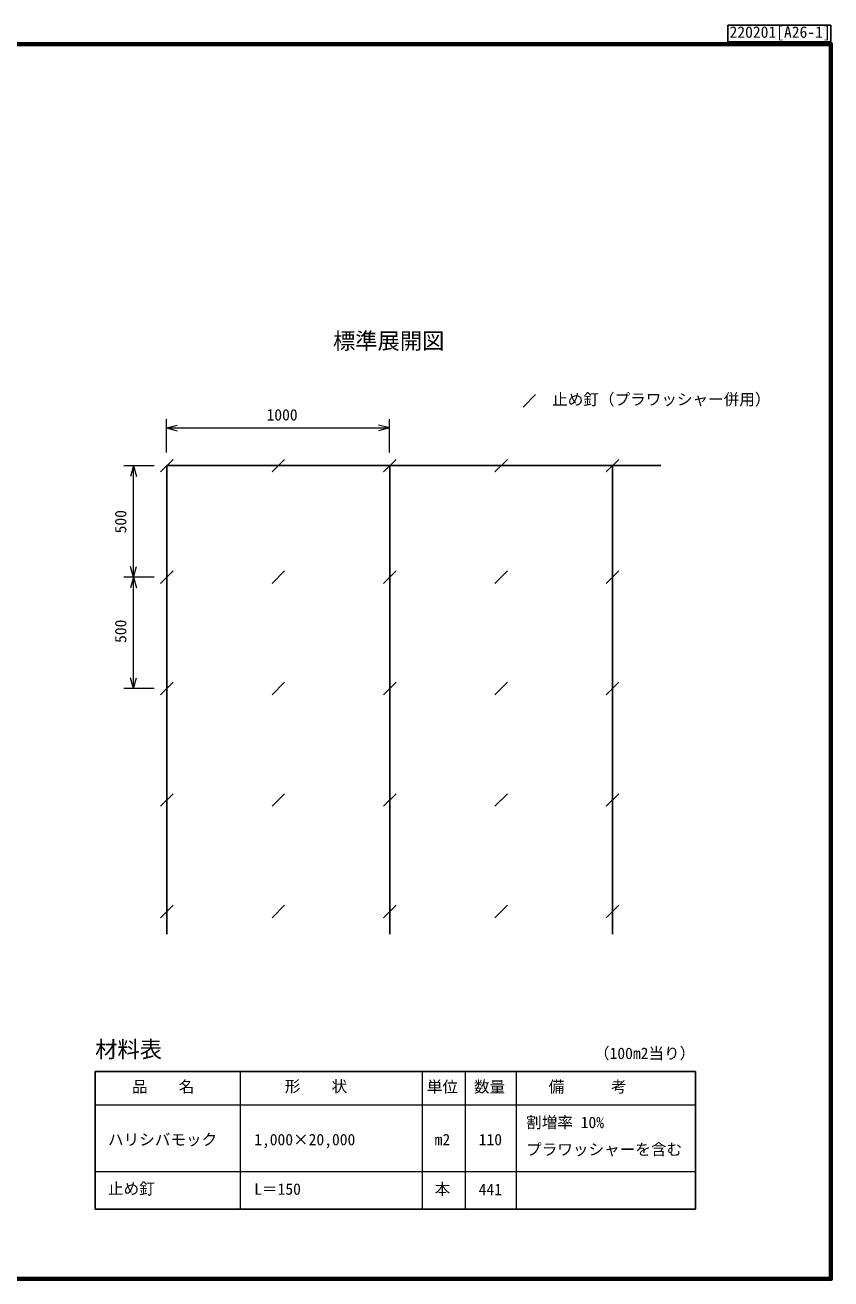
# Model space of a CAD drawing. Units: millimetres, scale not verified. Extents: x 200 to 8200, y 200 to 5825.
# Drawn here: x 4584 to 8200, y 200 to 5825 of the extents above; entities that cross this region are included whole.
import ezdxf
from ezdxf.enums import TextEntityAlignment as Align

# ---------------------------------------------------------------- set-up
doc = ezdxf.new("R2010")
doc.units = ezdxf.units.MM
doc.header["$LTSCALE"] = 20
for name, color, linetype, lineweight in [('C-DOC', 3, 'Continuous', 25), ('C-MTR-FRAM', 5, 'Continuous', 25), ('C-MTR-LINE', 5, 'Continuous', 13), ('C-STR', 7, 'Continuous', 25), ('C-STR-DIM', 1, 'Continuous', 13), ('C-STR-TXT', 7, 'Continuous', 25), ('C-TTL', 2, 'Continuous', 70)]:
    doc.layers.add(name, color=color, linetype=linetype, lineweight=lineweight)
for name, color, linetype in [('C-MTR', 5, 'Continuous'), ('C-MTR-TXT', 5, 'Continuous'), ('C-TTL-TXT', 3, 'Continuous')]:
    doc.layers.add(name, color=color, linetype=linetype)
doc.styles.add('ＭＳ ゴシック', font='')
doc.styles.get('ＭＳ ゴシック').set_extended_font_data('MS Gothic')

msp = doc.modelspace()

# ---------------------------------------------------------------- linework, layer by layer
at = {"layer": 'C-DOC'}
for p, q in [((7737.14, 5825), (7737.14, 5750)), ((8200, 5825), (7737.14, 5825)), ((8200, 5825), (8200, 5750)), ((7737.14, 5750), (8200, 5750))]:
    msp.add_line(p, q, dxfattribs=at)
at = {"layer": 'C-MTR-FRAM'}
for p, q in [((4898.14, 1131.15), (7591.56, 1131.15)), ((4898.14, 1131.15), (4898.14, 513.61)), ((7591.56, 1131.15), (7591.56, 513.61)), ((4898.14, 513.61), (7591.56, 513.61))]:
    msp.add_line(p, q, dxfattribs=at)
at = {"layer": 'C-MTR-LINE'}
for p, q in [((5548.14, 1131.15), (5548.14, 831.15)), ((6365.45, 1131.15), (6365.45, 513.61)), ((6558.12, 1131.15), (6558.12, 513.61)), ((6788.12, 1131.15), (6788.12, 513.61)), ((4898.14, 981.15), (7591.56, 981.15)), ((5548.14, 831.15), (5548.14, 513.61)), ((4898.14, 682.23), (7591.56, 682.23))]:
    msp.add_line(p, q, dxfattribs=at)
at = {"layer": 'C-STR'}
for p, q in [((5248.49, 3876.83), (5191.92, 3820.26)), ((5220.21, 3848.54), (5220.21, 1746.17)), ((5220.21, 3848.54), (7436.84, 3848.54)), ((5748.49, 3876.83), (5691.92, 3820.26)), ((6248.49, 3876.83), (6191.92, 3820.26)), ((6220.21, 3848.54), (6220.21, 1746.17)), ((6748.49, 3876.83), (6691.92, 3820.26)), ((7248.49, 3876.83), (7191.92, 3820.26)), ((7220.21, 3848.54), (7220.21, 1746.17)), ((5248.49, 3376.83), (5191.92, 3320.26)), ((5748.49, 3376.83), (5691.92, 3320.26)), ((6248.49, 3376.83), (6191.92, 3320.26)), ((6748.49, 3376.83), (6691.92, 3320.26)), ((7248.49, 3376.83), (7191.92, 3320.26)), ((5248.49, 2876.83), (5191.92, 2820.26)), ((5748.49, 2876.83), (5691.92, 2820.26)), ((6248.49, 2876.83), (6191.92, 2820.26)), ((6748.49, 2876.83), (6691.92, 2820.26)), ((7248.49, 2876.83), (7191.92, 2820.26)), ((5248.49, 2376.83), (5191.92, 2320.26)), ((5748.49, 2376.83), (5691.92, 2320.26)), ((6248.49, 2376.83), (6191.92, 2320.26)), ((6748.49, 2376.83), (6691.92, 2320.26)), ((7248.49, 2376.83), (7191.92, 2320.26)), ((5248.49, 1876.83), (5191.92, 1820.26)), ((5748.49, 1876.83), (5691.92, 1820.26)), ((6248.49, 1876.83), (6191.92, 1820.26)), ((6748.49, 1876.83), (6691.92, 1820.26)), ((7248.49, 1876.83), (7191.92, 1820.26))]:
    msp.add_line(p, q, dxfattribs=at)
at = {"layer": 'C-STR-DIM'}
for p, q in [((5218.54, 3907.5), (5218.54, 4057.5)), ((6218.54, 3907.5), (6218.54, 4057.5)), ((5218.54, 4017.5), (5266.83, 4030.44)), ((5218.54, 4017.5), (5266.83, 4004.56)), ((5218.54, 4017.5), (6218.54, 4017.5)), ((6218.54, 4017.5), (6170.24, 4030.44)), ((6218.54, 4017.5), (6170.24, 4004.56)), ((5162.54, 3848.17), (5027.51, 3848.17)), ((5070.38, 3848.17), (5057.44, 3799.87)), ((5070.38, 3848.17), (5083.32, 3799.87)), ((5070.38, 3348.17), (5070.38, 3848.17)), ((5070.38, 3348.17), (5057.44, 3396.47)), ((5070.38, 3348.17), (5083.32, 3396.47)), ((5162.54, 3348.17), (5027.51, 3348.17)), ((5070.38, 3348.17), (5057.44, 3299.87)), ((5070.38, 3348.17), (5083.32, 3299.87)), ((5070.38, 2848.17), (5070.38, 3348.17)), ((5070.38, 2848.17), (5057.44, 2896.47)), ((5070.38, 2848.17), (5083.32, 2896.47)), ((5162.54, 2848.17), (5027.51, 2848.17))]:
    msp.add_line(p, q, dxfattribs=at)
at = {"layer": 'C-STR-TXT'}
msp.add_line((6818.14, 4111.53), (6874.71, 4168.1), dxfattribs=at)
at = {"layer": 'C-TTL'}
msp.add_lwpolyline([(200, 200), (8200, 200), (8200, 5740), (200, 5740)], close=True, dxfattribs=at)

# ---------------------------------------------------------------- texts
at = {"layer": 'C-DOC', "style": 'ＭＳ ゴシック'}
msp.add_text('220201[A26-1]', height=51.32, dxfattribs=at).set_placement((7745, 5752.59), align=Align.BOTTOM_LEFT)
at = {"layer": 'C-MTR', "style": 'ＭＳ ゴシック'}
msp.add_text('材料表', height=73.31, dxfattribs=at).set_placement((4898.14, 1171.15), align=Align.BOTTOM_LEFT)
at = {"layer": 'C-MTR-TXT', "style": 'ＭＳ ゴシック'}
for s, p in [('（100m2当り）', (7136.56, 1171.15)), ('\u3000品\u3000\u3000名\u3000', (4993.14, 1021.15)), ('\u3000形\u3000\u3000状\u3000', (5679.14, 1023.15)), ('数量', (6598.12, 1021.15)), ('\u3000備\u3000\u3000\u3000考\u3000', (6863.12, 1021.15)), ('割増率 10%', (6832.12, 861.15)), ('プラワッシャーを含む', (6832.12, 739.9)), ('止め釘', (4955.78, 564.06)), ('L＝150', (5611.77, 562.06))]:
    msp.add_text(s, height=51.32, dxfattribs=at).set_placement(p, align=Align.BOTTOM_LEFT)
for s, p in [('単位', (6456.59, 1021.15)), ('本', (6456.59, 562.06))]:
    msp.add_text(s, height=51.32, dxfattribs=at).set_placement(p, align=Align.BOTTOM_CENTER)
for s, p in [('ハリシバモック', (4955.78, 825.05)), ('1,000×20,000', (5611.77, 825.05))]:
    msp.add_text(s, height=51.32, dxfattribs=at).set_placement(p, align=Align.MIDDLE_LEFT)
msp.add_text('m2', height=51.32, dxfattribs=at).set_placement((6456.59, 825.05), align=Align.MIDDLE_CENTER)
msp.add_text('110', height=51.32, dxfattribs=at).set_placement((6724.05, 825.05), align=Align.MIDDLE_RIGHT)
msp.add_text('441', height=51.32, dxfattribs=at).set_placement((6724.05, 560.29), align=Align.BOTTOM_RIGHT)
at = {"layer": 'C-STR-DIM', "color": 7, "style": 'ＭＳ ゴシック'}
msp.add_text('1000', height=51.32, dxfattribs=at).set_placement((5667.19, 4035.5), align=Align.BOTTOM_LEFT)
for p in [(5053.46, 3544.59), (5053.46, 3053.04)]:
    msp.add_text('500', height=51.32, rotation=90, dxfattribs=at).set_placement(p, align=Align.BOTTOM_LEFT)
at = {"layer": 'C-STR-TXT', "style": 'ＭＳ ゴシック'}
msp.add_text('止め釘（プラワッシャー併用）', height=51.32, dxfattribs=at).set_placement((6948.92, 4104.81), align=Align.BOTTOM_LEFT)
at = {"layer": 'C-TTL-TXT', "color": 7, "style": 'ＭＳ ゴシック'}
msp.add_text('標準展開図', height=73.31, dxfattribs=at).set_placement((5965.56, 4408.02), align=Align.MIDDLE_LEFT)

doc.saveas('drawing.dxf')
